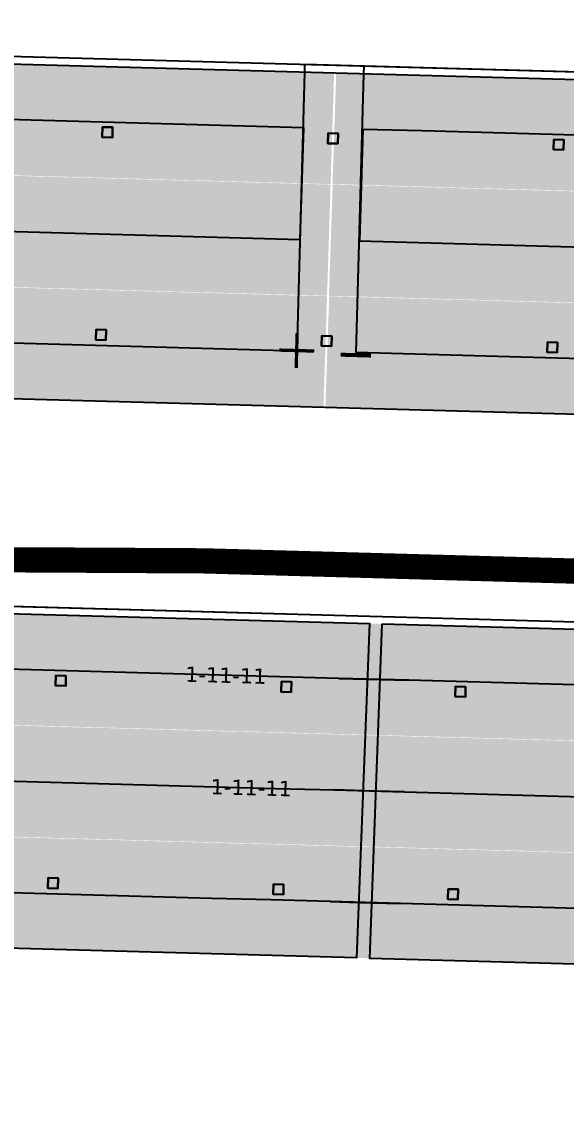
# Model space of a CAD drawing. Header units: metres. Extents: x 1477905 to 1478744, y 4202276 to 4202610.
# Drawn here: x 1478287.58 to 1478298.36, y 4202431.51 to 4202452.98 of the extents above; entities that cross this region are included whole.
import ezdxf

# ---------------------------------------------------------------- set-up
doc = ezdxf.new("R2010")
doc.units = ezdxf.units.M
for name, color, linetype in [('PVcase AC Cables (Inverter - Transformer)', 181, 'Continuous'), ('PVcase DC Extensions', 170, 'Continuous'), ('PVcase Device Coloring', 7, 'Continuous'), ('PVcase Polarity Symbols', 7, 'Continuous'), ('PVcase Poles', 7, 'Continuous'), ('PVcase PV Area', 30, 'Continuous'), ('PVcase PV Modules (full frames)', 142, 'Continuous'), ('PVcase PV Modules (optimised)', 142, 'Continuous'), ('PVcase String Cables', 150, 'Continuous'), ('PVcase Stringing Numbers', 7, 'Continuous'), ('PVcase Strings', 92, 'Continuous'), ('PVcase Trenches', 7, 'Continuous')]:
    doc.layers.add(name, color=color, linetype=linetype)
doc.styles.get("Standard").update_dxf_attribs({"font": 'verdana.ttf'})
doc.styles.add('UBS-Style de texte', font='verdana.ttf')

# ---------------------------------------------------------------- blocks, each defined once
blk = doc.blocks.new('3P18@15DEG F FX ID1 PVBlock')
at = {"layer": 'PVcase PV Modules (optimised)', "color": 0}
blk.add_polyline3d([(0, 0, 1.773945735132677), (21.06698842950539, -0.5810537936249766, 1.773945735132684), (20.88445742833417, -7.198992669318528, 7.019385073192552e-15), (-0.1825310011712116, -6.617938875693552, 0)], close=True, dxfattribs=at)

msp = doc.modelspace()

# ---------------------------------------------------------------- hatches: boundary and pattern name
at = {"layer": 'PVcase Device Coloring', "true_color": 0x139700, "transparency": 33554582}
for points in [[(1478277.17907393, 4202452.428849381), (1478277.109263906, 4202450.229559015), (1478293.698834494, 4202449.771997987), (1478293.768644518, 4202451.971288354)], [(1478293.810787773, 4202451.970125991), (1478293.734894185, 4202449.771003415), (1478309.162355039, 4202449.345494819), (1478309.238248627, 4202451.544617395)], [(1478278.264387289, 4202450.18803634), (1478278.194577265, 4202447.988745973), (1478293.628718017, 4202447.56305314), (1478293.698528041, 4202449.762343507)], [(1478293.740671297, 4202449.761181144), (1478293.664777708, 4202447.562058568), (1478310.258290944, 4202447.104388795), (1478310.334184533, 4202449.303511371)], [(1478261.777387005, 4202448.431889607), (1478261.707576981, 4202446.23259924), (1478293.55860154, 4202445.354108294), (1478293.628411564, 4202447.55339866)], [(1478293.67055482, 4202447.552236297), (1478293.594661231, 4202445.353113721), (1478325.420178685, 4202444.475326289), (1478325.496072274, 4202446.674448865)], [(1478283.960290913, 4202441.36612399), (1478283.880071569, 4202439.167120724), (1478299.286260606, 4202438.742198832), (1478299.366479951, 4202440.941202099)], [(1478283.874998, 4202439.157597728), (1478283.794778655, 4202436.958594462), (1478300.377597714, 4202436.501219649), (1478300.457817058, 4202438.700222915)], [(1478283.789705086, 4202436.949071466), (1478283.709485742, 4202434.7500682), (1478315.531838013, 4202433.872368069), (1478315.612057358, 4202436.071371336)]]:
    msp.add_hatch(color=84, dxfattribs=at).paths.add_polyline_path(points, flags=0)

# ---------------------------------------------------------------- linework, layer by layer
at = {"layer": 'PVcase AC Cables (Inverter - Transformer)'}
for points in [[(1478285.341592773, 4202442.449805598, 74.88421183008283), (1478288.256656248, 4202442.43375238, 74.78922339260131), (1478291.171719723, 4202442.417699163, 74.69423495511222), (1478294.112096362, 4202442.336599911, 74.59876407968903), (1478297.052473, 4202442.255500659, 74.54799153118019), (1478299.992849638, 4202442.174401407, 74.49677507587869), (1478302.933226276, 4202442.093302155, 74.4451088665733), (1478305.873602914, 4202442.012202903, 74.39279143954161), (1478308.813979552, 4202441.93110365, 74.33971407614906), (1478311.754356191, 4202441.850004399, 74.2865822546184), (1478314.694732829, 4202441.768905147, 74.2333787587315), (1478317.635109467, 4202441.687805895, 74.1364925126892), (1478320.575486105, 4202441.606706643, 73.96684972839056), (1478323.515862743, 4202441.525607391, 73.80440132828068), (1478326.456239381, 4202441.444508139, 73.65349261563891), (1478329.39661602, 4202441.363408887, 73.54878274205036), (1478332.336992658, 4202441.282309635, 73.49958370972517), (1478335.277369296, 4202441.201210383, 73.47850106994836), (1478338.217745934, 4202441.120111131, 73.45512158701649), (1478338.275025482, 4202443.196868191, 73.62816428544403), (1478338.33230503, 4202445.273625252, 73.80120698387299), (1478339.457562779, 4202445.242589242, 73.78736381426755)], [(1478285.336412706, 4202442.449834125, 74.88438062450744), (1478288.254066215, 4202442.433766644, 74.78930778980542), (1478291.171719723, 4202442.417699163, 74.69423495511222), (1478294.12459161, 4202442.336255277, 74.5985419111276), (1478297.077463496, 4202442.254811389, 74.54754526004287), (1478300.030335382, 4202442.173367503, 74.49610274286071), (1478302.983207269, 4202442.091923617, 74.44420848653111), (1478305.936079155, 4202442.010479731, 74.3916621463007), (1478308.888951041, 4202441.929035844, 74.33836129954439), (1478311.841822928, 4202441.847591957, 74.2849996219194), (1478314.794694814, 4202441.766148071, 74.23157003565467), (1478317.7475667, 4202441.684704185, 74.1299740963989), (1478320.700438587, 4202441.603260297, 73.95963155633827), (1478323.653310473, 4202441.521816411, 73.79660731621205), (1478326.606182359, 4202441.440372525, 73.64522935084051), (1478329.559054246, 4202441.358928639, 73.54393712769212), (1478332.511926132, 4202441.277484752, 73.49851813328253), (1478335.464798018, 4202441.196040865, 73.47697428295676), (1478338.417669905, 4202441.114596979, 73.45344507224628), (1478338.33959375, 4202438.28382735, 73.21757539609789), (1478338.261517596, 4202435.453057719, 72.98145350899784), (1478338.183441442, 4202432.62228809, 72.74531131587479), (1478338.105365288, 4202429.79151846, 72.50916912267245)], [(1478285.341592773, 4202442.449805598, 74.88421183008283), (1478288.256656248, 4202442.43375238, 74.78922339260131), (1478291.171719723, 4202442.417699163, 74.69423495511222), (1478294.12459161, 4202442.336255277, 74.5985419111276), (1478297.077463496, 4202442.254811389, 74.54754526004287), (1478300.030335382, 4202442.173367503, 74.49610274286071), (1478302.983207269, 4202442.091923617, 74.44420848653111), (1478305.936079155, 4202442.010479731, 74.3916621463007), (1478308.888951041, 4202441.929035844, 74.33836129954439), (1478311.841822928, 4202441.847591957, 74.2849996219194), (1478314.794694814, 4202441.766148071, 74.23157003565467), (1478317.7475667, 4202441.684704185, 74.1299740963989), (1478320.700438587, 4202441.603260297, 73.95963155633827), (1478323.653310473, 4202441.521816411, 73.79660731621205), (1478326.606182359, 4202441.440372525, 73.64522935084051), (1478329.559054246, 4202441.358928639, 73.54393712769212), (1478332.511926132, 4202441.277484752, 73.49851813328253), (1478335.464798018, 4202441.196040865, 73.47697428295676), (1478338.417669905, 4202441.114596979, 73.45344507224628), (1478338.337238571, 4202438.198436719, 73.21046034862718), (1478338.256807236, 4202435.28227646, 72.96720697309864), (1478338.176375902, 4202432.366116201, 72.72394151198704), (1478338.095944568, 4202429.449955942, 72.48067605095186)], [(1478285.341592773, 4202442.449805598, 74.88421183008283), (1478288.256656248, 4202442.43375238, 74.78922339260131), (1478291.171719723, 4202442.417699163, 74.69423495511222), (1478294.12459161, 4202442.336255277, 74.5985419111276), (1478297.077463496, 4202442.254811389, 74.54754526004287), (1478300.030335382, 4202442.173367503, 74.49610274286071), (1478302.983207269, 4202442.091923617, 74.44420848653111), (1478305.936079155, 4202442.010479731, 74.3916621463007), (1478308.888951041, 4202441.929035844, 74.33836129954439), (1478311.841822928, 4202441.847591957, 74.2849996219194), (1478314.794694814, 4202441.766148071, 74.23157003565467), (1478317.7475667, 4202441.684704185, 74.1299740963989), (1478320.700438587, 4202441.603260297, 73.95963155633827), (1478323.653310473, 4202441.521816411, 73.79660731621205), (1478326.606182359, 4202441.440372525, 73.64522935084051), (1478329.559054246, 4202441.358928639, 73.54393712769212), (1478332.511926132, 4202441.277484752, 73.49851813328253), (1478335.464798018, 4202441.196040865, 73.47697428295676), (1478338.417669905, 4202441.114596979, 73.45344507224628), (1478338.348262961, 4202438.598142763, 73.24376526119063), (1478338.278856018, 4202436.081688547, 73.03389375728328), (1478339.236862442, 4202436.055265536, 73.0250965211997)], [(1478285.506723792, 4202442.448896224, 74.87883097386744), (1478288.339221757, 4202442.433297694, 74.78653296449804), (1478291.171719723, 4202442.417699163, 74.69423495511222), (1478294.12459161, 4202442.336255277, 74.5985419111276), (1478297.077463496, 4202442.254811389, 74.54754526004287), (1478300.030335382, 4202442.173367503, 74.49610274286071), (1478302.983207269, 4202442.091923617, 74.44420848653111), (1478305.936079155, 4202442.010479731, 74.3916621463007), (1478308.888951041, 4202441.929035844, 74.33836129954439), (1478311.841822928, 4202441.847591957, 74.2849996219194), (1478314.794694814, 4202441.766148071, 74.23157003565467), (1478317.7475667, 4202441.684704185, 74.1299740963989), (1478320.700438587, 4202441.603260297, 73.95963155633827), (1478323.653310473, 4202441.521816411, 73.79660731621205), (1478326.606182359, 4202441.440372525, 73.64522935084051), (1478329.559054246, 4202441.358928639, 73.54393712769212), (1478332.511926132, 4202441.277484752, 73.49851813328253), (1478335.464798018, 4202441.196040865, 73.47697428295676), (1478338.417669905, 4202441.114596979, 73.45344507224628), (1478338.387342067, 4202440.015015139, 73.36182404815969), (1478337.094425844, 4202440.050675379, 73.37244476115504), (1478337.094425844, 4202440.050675379, 76.38235166625925), (1478336.385021538, 4202440.070241634, 76.41331872422332)]]:
    msp.add_polyline3d(points, dxfattribs=at)
at = {"layer": 'PVcase DC Extensions'}
for points in [[(1478293.859139929, 4202439.992493491, 77.7482753891308), (1478294.425444245, 4202439.976874111, 77.72494179166007), (1478294.677699594, 4202439.969916595, 77.7204150723955), (1478295.244172037, 4202439.95429258, 77.70160387266915)], [(1478295.163600545, 4202437.745636095, 77.1097518906968), (1478294.597128102, 4202437.76126011, 77.1285630904223), (1478294.340151331, 4202437.768347849, 77.1332654695841), (1478293.773847015, 4202437.783967229, 77.15659906697235)], [(1478293.688554102, 4202435.575440967, 76.56492274502065), (1478294.254858417, 4202435.559821587, 76.54158914750815), (1478294.516556609, 4202435.552603626, 76.53671110869955), (1478295.083029053, 4202435.53697961, 76.5178999087236)]]:
    msp.add_polyline3d(points, dxfattribs=at)
at = {"layer": 'PVcase Poles'}
for points in [[(1478289.178034645, 4202450.701372209, 74.58401431518465), (1478289.183548797, 4202450.901296181, 74.58401431518465), (1478289.183548797, 4202450.901296181, 77.93963458006931), (1478289.178034645, 4202450.701372209, 77.88603829041548), (1478289.178034645, 4202450.701372209, 74.58401431518465), (1478289.377958615, 4202450.695858057, 74.58401431518465), (1478289.377958615, 4202450.695858057, 77.8829349539749), (1478289.178034645, 4202450.701372209, 77.88603829041548), (1478289.377958615, 4202450.695858057, 77.8829349539749), (1478289.383472768, 4202450.895782028, 77.93653124362872), (1478289.383472768, 4202450.895782028, 74.58401431518465), (1478289.377958615, 4202450.695858057, 74.58401431518465), (1478289.383472768, 4202450.895782028, 74.58401431518465), (1478289.183548797, 4202450.901296181, 74.58401431518465), (1478289.383472768, 4202450.895782028, 74.58401431518465), (1478289.383472768, 4202450.895782028, 77.93653124362872), (1478289.183548797, 4202450.901296181, 77.93963458006931)], [(1478293.64479808, 4202450.578173307, 74.50750849885475), (1478293.650312233, 4202450.778097278, 74.50750849885475), (1478293.650312233, 4202450.778097278, 77.8702988741329), (1478293.64479808, 4202450.578173307, 77.81670258447907), (1478293.64479808, 4202450.578173307, 74.50750849885475), (1478293.844722051, 4202450.572659154, 74.50750849885475), (1478293.844722051, 4202450.572659154, 77.81359924803849), (1478293.64479808, 4202450.578173307, 77.81670258447907), (1478293.844722051, 4202450.572659154, 77.81359924803849), (1478293.850236204, 4202450.772583126, 77.86719553769231), (1478293.850236204, 4202450.772583126, 74.50750849885475), (1478293.844722051, 4202450.572659154, 74.50750849885475), (1478293.850236204, 4202450.772583126, 74.50750849885475), (1478293.650312233, 4202450.778097278, 74.50750849885475), (1478293.850236204, 4202450.772583126, 74.50750849885475), (1478293.850236204, 4202450.772583126, 77.86719553769231), (1478293.650312233, 4202450.778097278, 77.8702988741329)], [(1478298.111561516, 4202450.454974405, 74.44076896427644), (1478298.117075668, 4202450.654898377, 74.44076896427644), (1478298.117075668, 4202450.654898377, 77.80096316844828), (1478298.111561516, 4202450.454974405, 77.74736687879445), (1478298.111561516, 4202450.454974405, 74.44076896427644), (1478298.311485487, 4202450.449460253, 74.44076896427644), (1478298.311485487, 4202450.449460253, 77.74426354235386), (1478298.111561516, 4202450.454974405, 77.74736687879445), (1478298.311485487, 4202450.449460253, 77.74426354235386), (1478298.316999639, 4202450.649384225, 77.79785983200769), (1478298.316999639, 4202450.649384225, 74.44076896427644), (1478298.311485487, 4202450.449460253, 74.44076896427644), (1478298.316999639, 4202450.649384225, 74.44076896427644), (1478298.117075668, 4202450.654898377, 74.44076896427644), (1478298.316999639, 4202450.649384225, 74.44076896427644), (1478298.316999639, 4202450.649384225, 77.79785983200769), (1478298.117075668, 4202450.654898377, 77.80096316844828)], [(1478289.050780203, 4202446.692356701, 74.50027796808999), (1478289.056294355, 4202446.892280673, 74.50027796808999), (1478289.056294355, 4202446.892280673, 76.8650197276771), (1478289.050780203, 4202446.692356701, 76.81142343802327), (1478289.050780203, 4202446.692356701, 74.50027796808999), (1478289.250704173, 4202446.686842549, 74.50027796808999), (1478289.250704173, 4202446.686842549, 76.80832010158268), (1478289.050780203, 4202446.692356701, 76.81142343802327), (1478289.250704173, 4202446.686842549, 76.80832010158268), (1478289.256218326, 4202446.88676652, 76.8619163912365), (1478289.256218326, 4202446.88676652, 74.50027796808999), (1478289.250704173, 4202446.686842549, 74.50027796808999), (1478289.256218326, 4202446.88676652, 74.50027796808999), (1478289.056294355, 4202446.892280673, 74.50027796808999), (1478289.256218326, 4202446.88676652, 74.50027796808999), (1478289.256218326, 4202446.88676652, 76.8619163912365), (1478289.056294355, 4202446.892280673, 76.8650197276771)], [(1478293.517543639, 4202446.569157799, 74.43353843349071), (1478293.523057791, 4202446.76908177, 74.43353843349071), (1478293.523057791, 4202446.76908177, 76.7956840217407), (1478293.517543639, 4202446.569157799, 76.74208773208687), (1478293.517543639, 4202446.569157799, 74.43353843349071), (1478293.717467609, 4202446.563643646, 74.43353843349071), (1478293.717467609, 4202446.563643646, 76.73898439564628), (1478293.517543639, 4202446.569157799, 76.74208773208687), (1478293.717467609, 4202446.563643646, 76.73898439564628), (1478293.722981762, 4202446.763567618, 76.79258068530011), (1478293.722981762, 4202446.763567618, 74.43353843349071), (1478293.717467609, 4202446.563643646, 74.43353843349071), (1478293.722981762, 4202446.763567618, 74.43353843349071), (1478293.523057791, 4202446.76908177, 74.43353843349071), (1478293.722981762, 4202446.763567618, 74.43353843349071), (1478293.722981762, 4202446.763567618, 76.79258068530011), (1478293.523057791, 4202446.76908177, 76.7956840217407)], [(1478297.984307074, 4202446.445958897, 74.3667988989124), (1478297.989821227, 4202446.645882869, 74.3667988989124), (1478297.989821227, 4202446.645882869, 76.72634831605606), (1478297.984307074, 4202446.445958897, 76.67275202640224), (1478297.984307074, 4202446.445958897, 74.3667988989124), (1478298.184231045, 4202446.440444745, 74.3667988989124), (1478298.184231045, 4202446.440444745, 76.66964868996165), (1478297.984307074, 4202446.445958897, 76.67275202640224), (1478298.184231045, 4202446.440444745, 76.66964868996165), (1478298.189745197, 4202446.640368717, 76.72324497961547), (1478298.189745197, 4202446.640368717, 74.3667988989124), (1478298.184231045, 4202446.440444745, 74.3667988989124), (1478298.189745197, 4202446.640368717, 74.3667988989124), (1478297.989821227, 4202446.645882869, 74.3667988989124), (1478298.189745197, 4202446.640368717, 74.3667988989124), (1478298.189745197, 4202446.640368717, 76.72324497961547), (1478297.989821227, 4202446.645882869, 76.72634831605606)], [(1478288.254613359, 4202439.85115034, 74.38240061850766), (1478288.260127511, 4202440.051074312, 74.38240061850766), (1478288.260127511, 4202440.051074312, 77.95317013599924), (1478288.254613359, 4202439.85115034, 77.89953486112859), (1478288.254613359, 4202439.85115034, 74.38240061850766), (1478288.454537329, 4202439.845636188, 74.38240061850766), (1478288.454537329, 4202439.845636188, 77.89129733706119), (1478288.254613359, 4202439.85115034, 77.89953486112859), (1478288.454537329, 4202439.845636188, 77.89129733706119), (1478288.460051482, 4202440.04556016, 77.94493261193186), (1478288.460051482, 4202440.04556016, 74.38240061850766), (1478288.454537329, 4202439.845636188, 74.38240061850766), (1478288.460051482, 4202440.04556016, 74.38240061850766), (1478288.260127511, 4202440.051074312, 74.38240061850766), (1478288.460051482, 4202440.04556016, 74.38240061850766), (1478288.460051482, 4202440.04556016, 77.94493261193186), (1478288.260127511, 4202440.051074312, 77.95317013599924)], [(1478292.718130092, 4202439.728040986, 74.31570959405974), (1478292.723644244, 4202439.927964957, 74.31570959405974), (1478292.723644244, 4202439.927964957, 77.76925859047324), (1478292.718130092, 4202439.728040986, 77.71562331560257), (1478292.718130092, 4202439.728040986, 74.31570959405974), (1478292.918054063, 4202439.722526833, 74.31570959405974), (1478292.918054063, 4202439.722526833, 77.70738579153519), (1478292.718130092, 4202439.728040986, 77.71562331560257), (1478292.918054063, 4202439.722526833, 77.70738579153519), (1478292.923568215, 4202439.922450805, 77.76102106640585), (1478292.923568215, 4202439.922450805, 74.31570959405974), (1478292.918054063, 4202439.722526833, 74.31570959405974), (1478292.923568215, 4202439.922450805, 74.31570959405974), (1478292.723644244, 4202439.927964957, 74.31570959405974), (1478292.923568215, 4202439.922450805, 74.31570959405974), (1478292.923568215, 4202439.922450805, 77.76102106640585), (1478292.723644244, 4202439.927964957, 77.76925859047324)], [(1478296.166353162, 4202439.632934697, 74.26418844096459), (1478296.171867314, 4202439.832858669, 74.26418844096459), (1478296.171867314, 4202439.832858669, 77.64502312087704), (1478296.166353162, 4202439.632934697, 77.59140376478328), (1478296.166353162, 4202439.632934697, 74.26418844096459), (1478296.366277133, 4202439.627420545, 74.26418844096459), (1478296.366277133, 4202439.627420545, 77.58476476609381), (1478296.166353162, 4202439.632934697, 77.59140376478328), (1478296.366277133, 4202439.627420545, 77.58476476609381), (1478296.371791285, 4202439.827344516, 77.63838412218757), (1478296.371791285, 4202439.827344516, 74.26418844096459), (1478296.366277133, 4202439.627420545, 74.26418844096459), (1478296.371791285, 4202439.827344516, 74.26418844096459), (1478296.171867314, 4202439.832858669, 74.26418844096459), (1478296.371791285, 4202439.827344516, 74.26418844096459), (1478296.371791285, 4202439.827344516, 77.63838412218757), (1478296.171867314, 4202439.832858669, 77.64502312087704)], [(1478288.099815191, 4202435.842894522, 74.3651077036307), (1478288.105329343, 4202436.042818493, 74.3651077036307), (1478288.105329343, 4202436.042818493, 76.87933637563708), (1478288.099815191, 4202435.842894522, 76.82570110076641), (1478288.099815191, 4202435.842894522, 74.3651077036307), (1478288.299739162, 4202435.837380369, 74.3651077036307), (1478288.299739162, 4202435.837380369, 76.81746357669903), (1478288.099815191, 4202435.842894522, 76.82570110076641), (1478288.299739162, 4202435.837380369, 76.81746357669903), (1478288.305253314, 4202436.037304341, 76.87109885156968), (1478288.305253314, 4202436.037304341, 74.3651077036307), (1478288.299739162, 4202435.837380369, 74.3651077036307), (1478288.305253314, 4202436.037304341, 74.3651077036307), (1478288.105329343, 4202436.042818493, 74.3651077036307), (1478288.305253314, 4202436.037304341, 74.3651077036307), (1478288.305253314, 4202436.037304341, 76.87109885156968), (1478288.105329343, 4202436.042818493, 76.87933637563708)], [(1478292.563331925, 4202435.719785168, 74.28135454558044), (1478292.568846077, 4202435.91970914, 74.28135454558044), (1478292.568846077, 4202435.91970914, 76.69542483034606), (1478292.563331925, 4202435.719785168, 76.64178955547538), (1478292.563331925, 4202435.719785168, 74.28135454558044), (1478292.763255896, 4202435.714271015, 74.28135454558044), (1478292.763255896, 4202435.714271015, 76.633552031408), (1478292.563331925, 4202435.719785168, 76.64178955547538), (1478292.763255896, 4202435.714271015, 76.633552031408), (1478292.768770048, 4202435.914194987, 76.68718730627867), (1478292.768770048, 4202435.914194987, 74.28135454558044), (1478292.763255896, 4202435.714271015, 74.28135454558044), (1478292.768770048, 4202435.914194987, 74.28135454558044), (1478292.568846077, 4202435.91970914, 74.28135454558044), (1478292.768770048, 4202435.914194987, 74.28135454558044), (1478292.768770048, 4202435.914194987, 76.68718730627867), (1478292.568846077, 4202435.91970914, 76.69542483034606)], [(1478296.020123906, 4202435.624442538, 74.21649150990847), (1478296.025638058, 4202435.82436651, 74.21649150990847), (1478296.025638058, 4202435.82436651, 76.57087055567949), (1478296.020123906, 4202435.624442538, 76.51725119958573), (1478296.020123906, 4202435.624442538, 74.21649150990847), (1478296.220047877, 4202435.618928386, 74.21649150990847), (1478296.220047877, 4202435.618928386, 76.51061220089626), (1478296.020123906, 4202435.624442538, 76.51725119958573), (1478296.220047877, 4202435.618928386, 76.51061220089626), (1478296.225562029, 4202435.818852358, 76.56423155699004), (1478296.225562029, 4202435.818852358, 74.21649150990847), (1478296.220047877, 4202435.618928386, 74.21649150990847), (1478296.225562029, 4202435.818852358, 74.21649150990847), (1478296.025638058, 4202435.82436651, 74.21649150990847), (1478296.225562029, 4202435.818852358, 74.21649150990847), (1478296.225562029, 4202435.818852358, 76.56423155699004), (1478296.025638058, 4202435.82436651, 76.57087055567949)]]:
    msp.add_polyline3d(points, dxfattribs=at)
at = {"layer": 'PVcase PV Area', "color": 92, "lineweight": 0, "ltscale": 0.3}
msp.add_lwpolyline([(1478335.361902576, 4202370.220446859), (1478328.161506558, 4202368.779414594), (1478311.35377171, 4202362.969590221), (1478289.389377849, 4202355.733501516), (1478213.36633983, 4202335.848431768), (1478195.717547114, 4202331.712109083), (1478198.755279367, 4202441.849708444, 0.09648238781061982), (1478204.987450577, 4202440.794595701), (1478240.661240257, 4202440.595789407, 0.1939480512091919), (1478252.261224224, 4202447.160963167, -0.1444995889692197), (1478259.391916649, 4202452.430445281, -0.0938173287170343), (1478261.961655337, 4202452.851254969), (1478337.583435849, 4202450.765512023)], format="xyb", close=True, dxfattribs=at)
at = {"layer": 'PVcase String Cables'}
for points in [[(1478336.385021538, 4202440.070241634, 76.41331872422332), (1478337.094425844, 4202440.050675379, 76.38235166625925), (1478337.094425844, 4202440.050675379, 73.37244476115504), (1478338.387342067, 4202440.015015139, 73.36182404815825), (1478338.414912828, 4202441.014634993, 73.44511588820319), (1478338.482954412, 4202443.481586002, 73.65067091802185), (1478338.550995995, 4202445.948537011, 73.85482262152374), (1478338.619037578, 4202448.415488021, 74.06065620586664), (1478338.687079161, 4202450.882439029, 74.25611479036856), (1478336.415861145, 4202450.945082052, 74.26417223847385), (1478336.415861145, 4202450.945082052, 77.29410343674331), (1478325.903210261, 4202451.235034058, 77.46269530577943), (1478325.653699442, 4202451.241915877, 77.47706160134017), (1478304.593743847, 4202451.822775686, 78.02157720867329), (1478304.325120096, 4202451.830184665, 78.0256898173636), (1478283.260667331, 4202452.411168511, 78.35266453209829), (1478283.011852011, 4202452.418031148, 78.34575070790083), (1478262.465531784, 4202452.984724253, 79.22300848085123), (1478262.46139617, 4202452.834781276, 79.2229353324935), (1478262.309198231, 4202447.316613683, 77.74243788247179)], [(1478336.385021538, 4202440.070241634, 76.41331872422332), (1478337.094425844, 4202440.050675379, 76.38235166625925), (1478337.094425844, 4202440.050675379, 73.37244476115504), (1478338.387342067, 4202440.015015139, 73.36182404815825), (1478338.414912828, 4202441.014634993, 73.44511588820319), (1478338.482954412, 4202443.481586002, 73.65067091802042), (1478338.550995995, 4202445.948537011, 73.85482262152374), (1478338.619037578, 4202448.41548802, 74.06065620578738), (1478338.687079161, 4202450.882439028, 74.2561147903046), (1478336.415861145, 4202450.945082051, 74.26417223841372), (1478336.415861145, 4202450.945082051, 77.29410343674283), (1478325.903210261, 4202451.235034058, 77.46269530577943), (1478325.653699442, 4202451.241915877, 77.47706160134017), (1478304.593743847, 4202451.822775686, 78.02157720867329), (1478304.325120096, 4202451.830184665, 78.0256898173636), (1478283.260667331, 4202452.411168512, 78.35266453209874), (1478283.011852011, 4202452.418031148, 78.34575070790083), (1478276.573866257, 4202452.595598815, 78.62063073421304), (1478276.569730643, 4202452.44565583, 78.6205575858428), (1478276.539397581, 4202451.345884546, 78.32549431438481)], [(1478336.385021538, 4202440.070241634, 76.41331872422332), (1478337.094425844, 4202440.050675379, 76.38235166625925), (1478337.094425844, 4202440.050675379, 73.37244476115504), (1478338.387342067, 4202440.015015139, 73.36182404815825), (1478338.414912828, 4202441.014634993, 73.44511588820319), (1478338.482954412, 4202443.481586002, 73.65067091802042), (1478338.550995995, 4202445.948537011, 73.85482262152374), (1478338.619037578, 4202448.415488019, 74.06065620570813), (1478338.687079161, 4202450.882439028, 74.25611479024134), (1478336.415861145, 4202450.94508205, 74.26417223835358), (1478336.415861145, 4202450.94508205, 77.29410343674236), (1478325.903210261, 4202451.235034057, 77.46269530577895), (1478325.653699442, 4202451.241915876, 77.47706160133936), (1478304.593743847, 4202451.822775686, 78.02157720867329), (1478304.325120096, 4202451.830184664, 78.02568981736314), (1478283.260667331, 4202452.411168512, 78.35266453209874), (1478283.011852011, 4202452.418031149, 78.34575070790238), (1478277.720112054, 4202452.563983928, 78.57168994951029), (1478277.715976439, 4202452.414040943, 78.57161680114844), (1478277.624710939, 4202449.105071504, 77.68383644027809)], [(1478336.385021538, 4202440.070241634, 76.41331872422332), (1478337.094425844, 4202440.050675379, 76.38235166625925), (1478337.094425844, 4202440.050675379, 73.37244476115504), (1478338.387342067, 4202440.015015139, 73.36182404815825), (1478338.414912828, 4202441.014634993, 73.44511588820319), (1478338.482954412, 4202443.481586002, 73.65067091802185), (1478338.550995995, 4202445.948537011, 73.85482262152374), (1478338.619037578, 4202448.415488019, 74.06065620570813), (1478338.687079161, 4202450.882439028, 74.25611479024208), (1478336.415861145, 4202450.94508205, 74.26417223835358), (1478336.415861145, 4202450.94508205, 77.29410343674236), (1478325.903210261, 4202451.235034057, 77.46269530577895), (1478325.653699442, 4202451.241915876, 77.47706160133936), (1478304.593743847, 4202451.822775686, 78.02157720867329), (1478304.325120096, 4202451.830184664, 78.02568981736314), (1478283.260667331, 4202452.411168512, 78.35266453209874), (1478283.011852011, 4202452.418031148, 78.34575070790083), (1478277.745353833, 4202452.563287728, 78.57061221164074), (1478277.741218219, 4202452.413344743, 78.57053906326895), (1478277.710885157, 4202451.313573458, 78.27547579181098)], [(1478336.385021538, 4202440.070241634, 76.41331872422332), (1478337.094425844, 4202440.050675379, 76.38235166625925), (1478337.094425844, 4202440.050675379, 73.37244476115504), (1478338.387342067, 4202440.015015139, 73.36182404815825), (1478338.414912828, 4202441.014634993, 73.44511588820319), (1478338.482954412, 4202443.481586002, 73.65067091802042), (1478338.550995995, 4202445.948537011, 73.85482262152374), (1478338.619037578, 4202448.41548802, 74.06065620578738), (1478338.687079161, 4202450.882439028, 74.2561147903046), (1478336.415861145, 4202450.945082051, 74.26417223841372), (1478336.415861145, 4202450.945082051, 77.29410343674283), (1478325.903210261, 4202451.235034058, 77.46269530577943), (1478325.653699442, 4202451.241915877, 77.47706160134017), (1478304.593743847, 4202451.822775687, 78.02157720867413), (1478304.325120096, 4202451.830184665, 78.0256898173636), (1478283.260667331, 4202452.411168512, 78.35266453209874), (1478283.011852011, 4202452.418031149, 78.34575070790238), (1478278.89159963, 4202452.531672842, 78.52167142693789), (1478278.887464015, 4202452.381729855, 78.52159827857459), (1478278.796198515, 4202449.072760417, 77.63381791794595)], [(1478336.385021538, 4202440.070241634, 76.41331872422332), (1478337.094425844, 4202440.050675379, 76.38235166625925), (1478337.094425844, 4202440.050675379, 73.37244476115504), (1478338.387342067, 4202440.015015139, 73.36182404815825), (1478338.414912828, 4202441.014634993, 73.44511588820319), (1478338.482954412, 4202443.481586002, 73.65067091802185), (1478338.550995995, 4202445.948537011, 73.85482262152374), (1478338.619037578, 4202448.415488021, 74.06065620586664), (1478338.687079161, 4202450.882439029, 74.25611479036856), (1478336.415861145, 4202450.945082051, 74.26417223841372), (1478336.415861145, 4202450.945082051, 77.29410343674283), (1478325.903210261, 4202451.235034056, 77.4626953057785), (1478325.653699442, 4202451.241915875, 77.47706160133852), (1478304.593743847, 4202451.82277568, 78.02157720867349), (1478304.325120096, 4202451.830184657, 78.02568981736354), (1478293.183123866, 4202452.13749479, 78.19864237773749), (1478293.178988252, 4202451.987551808, 78.19863270188625), (1478293.026790313, 4202446.469384217, 76.71930380432848)], [(1478336.385021538, 4202440.070241634, 76.41331872422332), (1478337.094425844, 4202440.050675379, 76.38235166625925), (1478337.094425844, 4202440.050675379, 73.37244476115504), (1478338.387342067, 4202440.015015139, 73.36182404815825), (1478338.414912828, 4202441.014634993, 73.44511588820319), (1478338.482954412, 4202443.481586002, 73.65067091802185), (1478338.550995995, 4202445.948537011, 73.85482262152374), (1478338.619037578, 4202448.41548802, 74.06065620578738), (1478338.687079161, 4202450.882439028, 74.25611479030532), (1478336.415861145, 4202450.94508205, 74.26417223835358), (1478336.415861145, 4202450.94508205, 77.29410343674236), (1478325.903210261, 4202451.235034055, 77.46269530577801), (1478325.653699442, 4202451.241915874, 77.47706160133768), (1478304.593743847, 4202451.82277568, 78.02157720867349), (1478304.325120096, 4202451.830184657, 78.02568981736354), (1478294.355536825, 4202452.105158181, 78.18044350037589), (1478294.35140121, 4202451.955215198, 78.18043382452421), (1478294.199203272, 4202446.437047606, 76.70110492696644)], [(1478252.468133615, 4202436.712351532, 78.44934664767229), (1478252.620331553, 4202442.230519125, 79.93035547175218), (1478252.624467166, 4202442.380462063, 79.93045638075874), (1478273.175004986, 4202441.813652631, 78.89970464099312), (1478273.424551419, 4202441.806769829, 78.88678071494266), (1478294.473693321, 4202441.226208275, 78.01948695410049), (1478294.723277824, 4202441.219324423, 78.01504768066377), (1478315.7786689, 4202440.638590509, 77.315848316599), (1478316.047465286, 4202440.63117677, 77.30109777853268), (1478336.385021538, 4202440.070241634, 76.41331872422332)], [(1478266.70227943, 4202440.741513546, 78.92736169722211), (1478266.732612492, 4202441.84128483, 79.22252688556921), (1478266.736748106, 4202441.991227776, 79.2226277945793), (1478273.175004986, 4202441.813652631, 78.89970464099312), (1478273.424551419, 4202441.806769829, 78.88678071494266), (1478294.473693321, 4202441.226208275, 78.01948695410049), (1478294.723277824, 4202441.219324423, 78.01504768066377), (1478315.7786689, 4202440.638590509, 77.315848316599), (1478316.047465286, 4202440.63117677, 77.30109777853268), (1478336.385021538, 4202440.070241634, 76.41331872422332)], [(1478267.782788054, 4202438.500833025, 78.27718870821172), (1478267.874053555, 4202441.809802463, 79.16527571427758), (1478267.878189168, 4202441.959745409, 79.16537662328767), (1478273.175004986, 4202441.813652631, 78.89970464099312), (1478273.424551419, 4202441.806769829, 78.88678071494266), (1478294.473693321, 4202441.226208274, 78.01948695409901), (1478294.723277824, 4202441.219324423, 78.01504768066377), (1478315.7786689, 4202440.638590509, 77.315848316599), (1478316.047465286, 4202440.63117677, 77.30109777853268), (1478336.385021538, 4202440.070241634, 76.41331872422332)], [(1478267.873362506, 4202440.709213615, 78.8686237737433), (1478267.903695568, 4202441.8089849, 79.16378896208896), (1478267.907831182, 4202441.958927846, 79.16388987109917), (1478273.175004986, 4202441.813652631, 78.89970464099312), (1478273.424551419, 4202441.806769829, 78.88678071494266), (1478294.473693321, 4202441.226208275, 78.01948695410049), (1478294.723277824, 4202441.219324423, 78.01504768066377), (1478315.7786689, 4202440.638590509, 77.315848316599), (1478316.047465286, 4202440.63117677, 77.30109777853268), (1478336.385021538, 4202440.070241634, 76.41331872422332)], [(1478268.95387113, 4202438.468533095, 78.21845078473147), (1478269.045136631, 4202441.777502533, 79.10653779079733), (1478269.049272244, 4202441.927445479, 79.10663869980755), (1478273.175004986, 4202441.81365263, 78.8997046409912), (1478273.424551419, 4202441.806769829, 78.88678071494266), (1478294.473693321, 4202441.226208274, 78.01948695409901), (1478294.723277824, 4202441.219324423, 78.01504768066377), (1478315.7786689, 4202440.638590509, 77.315848316599), (1478316.047465286, 4202440.63117677, 77.30109777853268), (1478336.385021538, 4202440.070241634, 76.41331872422332)], [(1478283.144507076, 4202435.866258924, 76.99937210390453), (1478283.296705015, 4202441.384426516, 78.47977704548998), (1478283.300840629, 4202441.53436947, 78.47984517087387), (1478294.473693321, 4202441.226208274, 78.01948695409901), (1478294.723277824, 4202441.219324423, 78.01504768066377), (1478315.7786689, 4202440.638590509, 77.315848316599), (1478316.047465286, 4202440.63117677, 77.30109777853268), (1478336.385021538, 4202440.070241634, 76.41331872422332)], [(1478284.316067857, 4202435.833945817, 76.9510999527357), (1478284.468265795, 4202441.35211341, 78.4315048945389), (1478284.472401409, 4202441.502056364, 78.43157301992429), (1478294.473693321, 4202441.226208274, 78.01948695409901), (1478294.723277824, 4202441.219324423, 78.01504768066377), (1478315.7786689, 4202440.638590509, 77.315848316599), (1478316.047465286, 4202440.63117677, 77.30109777853268), (1478336.385021538, 4202440.070241634, 76.41331872422332)]]:
    msp.add_polyline3d(points, dxfattribs=at)
at = {"layer": 'PVcase Strings'}
for points in [[(1478287.234842, 4202448.840012115), (1478288.407254958, 4202448.807675505), (1478289.579667916, 4202448.775338895), (1478290.752080874, 4202448.743002284), (1478291.924493832, 4202448.710665674), (1478293.096906791, 4202448.678329064), (1478293.167023267, 4202450.88727391), (1478291.994610309, 4202450.919610521), (1478290.822197351, 4202450.951947131), (1478289.649784393, 4202450.984283742), (1478288.477371435, 4202451.016620352), (1478287.304958476, 4202451.048956962)], [(1478299.029088058, 4202450.725590859), (1478297.8566751, 4202450.757927469), (1478296.684262142, 4202450.790264079), (1478295.511849184, 4202450.82260069), (1478294.339436226, 4202450.8549373), (1478294.269319749, 4202448.645992453), (1478295.441732707, 4202448.613655843), (1478296.614145665, 4202448.581319232), (1478297.786558623, 4202448.548982622), (1478298.958971581, 4202448.516646012)], [(1478293.026790313, 4202446.469384217), (1478291.854377355, 4202446.501720827), (1478290.681964397, 4202446.534057437), (1478289.509551439, 4202446.566394048), (1478288.337138481, 4202446.598730658), (1478287.164725523, 4202446.631067269)], [(1478316.686391662, 4202445.816822927), (1478315.514229009, 4202445.849152634), (1478314.342066356, 4202445.88148234), (1478313.169903703, 4202445.913812047), (1478311.99774105, 4202445.946141754), (1478310.825578397, 4202445.978471461), (1478309.653415744, 4202446.010801167), (1478308.481253091, 4202446.043130874), (1478307.309090438, 4202446.075460581), (1478306.136927785, 4202446.107790288), (1478304.964765132, 4202446.140119994), (1478303.578506937, 4202446.178354723), (1478302.406093979, 4202446.210691334), (1478301.233681021, 4202446.243027944), (1478300.061268062, 4202446.275364554), (1478298.888855104, 4202446.307701165), (1478297.716442146, 4202446.340037775), (1478296.544029188, 4202446.372374386), (1478295.37161623, 4202446.404710996), (1478294.199203272, 4202446.437047606)], [(1478298.759897835, 4202439.857324481), (1478297.587989236, 4202439.88964718), (1478296.416080636, 4202439.92196988), (1478295.244172037, 4202439.95429258), (1478293.859139929, 4202439.992493491), (1478292.687579148, 4202440.024806597), (1478291.516018368, 4202440.057119704), (1478290.344457587, 4202440.08943281), (1478289.172896807, 4202440.121745916), (1478288.001336026, 4202440.154059023), (1478286.829775246, 4202440.186372129)], [(1478286.744482332, 4202437.977845867), (1478287.916043113, 4202437.945532761), (1478289.087603893, 4202437.913219654), (1478290.259164674, 4202437.880906547), (1478291.430725454, 4202437.848593442), (1478292.602286235, 4202437.816280335), (1478293.773847015, 4202437.783967229), (1478295.163600545, 4202437.745636095), (1478296.335509144, 4202437.713313396), (1478297.507417744, 4202437.680990696), (1478298.679326343, 4202437.648667997), (1478299.851234942, 4202437.616345298)], [(1478298.598754851, 4202435.440011512), (1478297.426846251, 4202435.472334211), (1478296.254937652, 4202435.504656911), (1478295.083029053, 4202435.53697961), (1478293.688554102, 4202435.575440967), (1478292.516993321, 4202435.607754073), (1478291.34543254, 4202435.64006718), (1478290.17387176, 4202435.672380285), (1478289.002310979, 4202435.704693392), (1478287.830750199, 4202435.737006499), (1478286.659189418, 4202435.769319605)]]:
    msp.add_lwpolyline(points, dxfattribs=at)
at = {"layer": 'PVcase Trenches', "color": 1, "linetype": 'Continuous', "const_width": 0.5}
msp.add_lwpolyline([(1478197.769346567, 4202442.832063333), (1478291.170065639, 4202442.317706755), (1478338.314950843, 4202441.017392069)], dxfattribs=at)

# ---------------------------------------------------------------- block references
at = {"layer": 'PVcase PV Modules (full frames)', "extrusion": (0.01550891656969697, -0.000427755245510771, 0.9998796380226392), "rotation": 0.0001900621410031604}
msp.add_blockref('3P18@15DEG F FX ID1 PVBlock', (1478104.246875394, 4202461.717245721, 21205.51997162315), dxfattribs=at)
at = {"layer": 'PVcase PV Modules (full frames)', "extrusion": (0.04113708483278517, -0.001134612062884368, 0.9991528676368432), "rotation": 271.5798884593579}
msp.add_blockref('3P18@15DEG F FX ID1 PVBlock', (4241601.240284267, -1360690.032817306, 56120.76404366009), dxfattribs=at)
at = {"layer": 'PVcase PV Modules (full frames)', "extrusion": (0.03316410754137283, -0.0009147074136193342, 0.9994495011161553), "rotation": 271.5798884593579}
msp.add_blockref('3P18@15DEG F FX ID1 PVBlock', (4241601.240284267, -1361115.955754608, 45258.51915252354), dxfattribs=at)

# ---------------------------------------------------------------- texts
at = {"layer": 'PVcase Polarity Symbols', "color": 1, "insert": (1478293.026790313, 4202446.469384217), "char_height": 0.7000000000000001, "attachment_point": 5, "rotation": 358.42011154064215}
msp.add_mtext('＋', dxfattribs=at)
at = {"layer": 'PVcase Polarity Symbols', "color": 7, "insert": (1478294.199203272, 4202446.437047606), "char_height": 0.7000000000000001, "attachment_point": 5, "rotation": 358.42011154064215}
msp.add_mtext('−', dxfattribs=at)
at = {"layer": 'PVcase Stringing Numbers', "color": 18, "true_color": 0x000000, "char_height": 0.3, "attachment_point": 5, "rotation": 358.42011154064215, "style": 'UBS-Style de texte', "bg_fill": 1, "box_fill_scale": 1.5, "bg_fill_color": 7, "bg_fill_true_color": 16777215, "bg_fill_transparency": 0}
for insert in [(1478291.62327576, 4202440.054161411), (1478292.126297857, 4202437.829408688)]:
    msp.add_mtext('1-11-11', dxfattribs=dict(at, insert=insert))

doc.saveas('drawing.dxf')
